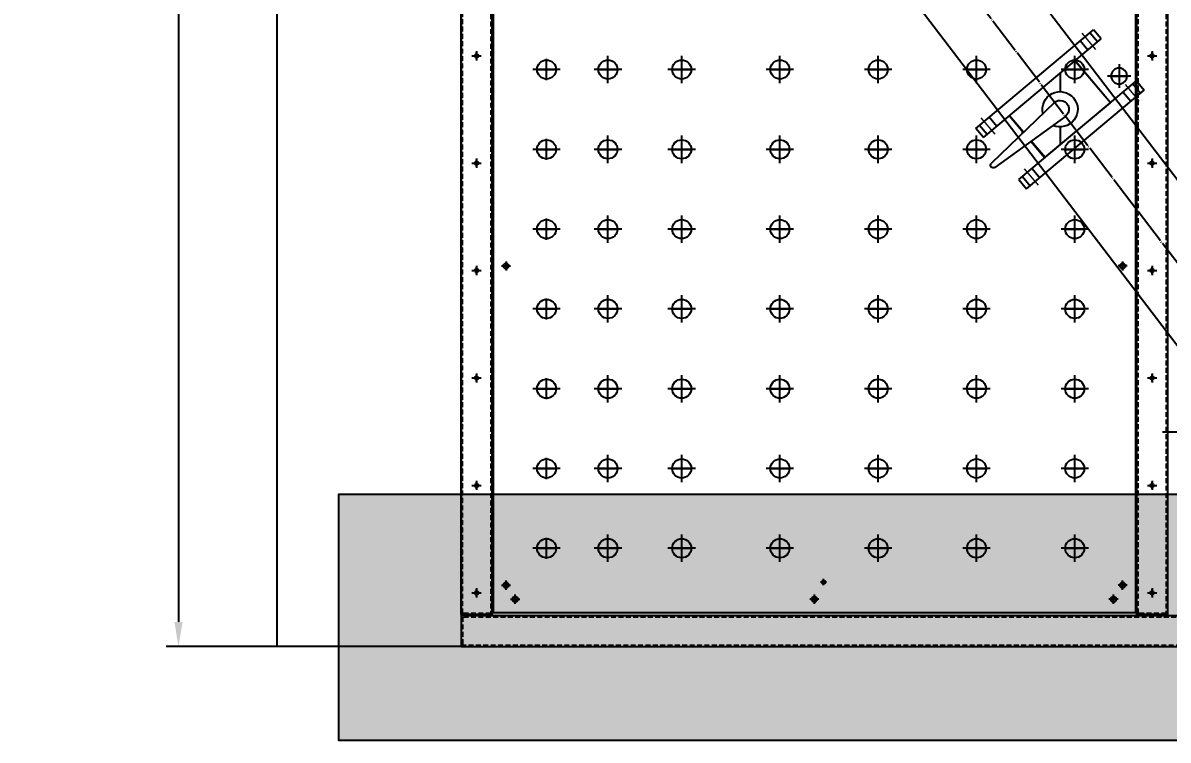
# Model space of a CAD drawing. Header units: millimetres. Extents: x 1038 to 21165, y 665 to 14898.
# Drawn here: x 2863 to 4727, y 10546 to 11714 of the extents above; entities that cross this region are included whole.
import ezdxf

# ---------------------------------------------------------------- set-up
doc = ezdxf.new("R2010")
doc.units = ezdxf.units.MM
for name, pattern in [('CEN', [62, 60, -1, 0, -1]), ('CENTER', [65, 60, -2, 1, -2]), ('HIDDEN', [3, 2, -1])]:
    doc.linetypes.add(name, pattern=pattern)
doc.layers.get('DEFPOINTS').update_dxf_attribs({"color": 140})
for name, color, linetype in [('00000. 건축마감', 253, 'Continuous'), ('2.위생-급수', 5, 'Continuous'), ('cen', 8, 'CEN'), ('CENTER', 1, 'CENTER'), ('숨은선', 5, 'HIDDEN')]:
    doc.layers.add(name, color=color, linetype=linetype)
doc.styles.get("Standard").update_dxf_attribs({"font": 'arial.ttf'})
doc.dimstyles.new('1.40', dxfattribs={"dimscale": 40, "dimtxt": 1, "dimasz": 1, "dimexe": 0.5, "dimexo": 0.5, "dimgap": 0.5, "dimtad": 1, "dimdec": 1, "dimzin": 9, "dimdsep": 46, "dimtxsty": 'Standard', "dimcen": 0, "dimclrd": 2, "dimclre": 2, "dimclrt": 3, "dimadec": 0, "dimazin": 0, "dimtfac": 1, "dimtdec": 1, "dimtmove": 1, "dimatfit": 3, "dimfxl": 1, "dimtolj": 1, "dimtzin": 0, "dimlwd": -1, "dimlwe": -1, "dimarcsym": 0})

# ---------------------------------------------------------------- blocks, each defined once
blk = doc.blocks.new('A$C386C60FC')
for p, q in [((1632, 50), (0, 50)), ((0, 50), (0, 0)), ((1632, 50), (1632, 0)), ((1632, 50), (1632, 0)), ((0, 0), (1632, 0))]:
    blk.add_line(p, q)
for centre in [(1177, 25), (1177, 25), (1177, 25), (1177, 25), (1177, 25), (1177, 25), (1177, 25), (1177, 25), (1177, 25), (1177, 25), (1177, 25), (1177, 25), (1177, 25), (1177, 25), (1177, 25), (1177, 25), (1177, 25), (1177, 25), (1177, 25), (1177, 25), (1177, 25), (1177, 25), (1177, 25), (1177, 25), (1352, 25), (1352, 25), (1352, 25), (1352, 25), (1352, 25), (1352, 25), (1352, 25), (1352, 25), (1352, 25), (1352, 25), (1352, 25), (1352, 25), (1527, 25), (1527, 25), (1527, 25), (1527, 25), (1527, 25), (1527, 25), (1527, 25), (1527, 25), (1527, 25), (1527, 25), (1527, 25), (1527, 25)]:
    blk.add_circle(centre, 3)
at = {"layer": 'CENTER'}
for p, q in [((1182.6, 25), (1171.3, 25)), ((1182.6, 25), (1171.3, 25)), ((1182.6, 25), (1171.3, 25)), ((1182.6, 25), (1171.3, 25)), ((1182.6, 25), (1171.3, 25)), ((1182.6, 25), (1171.3, 25)), ((1177, 30), (1177, 20)), ((1177, 30), (1177, 20)), ((1177, 30), (1177, 20)), ((1177, 30), (1177, 20)), ((1177, 30), (1177, 20)), ((1177, 30), (1177, 20)), ((1177, 30), (1177, 20)), ((1177, 30), (1177, 20)), ((1177, 30), (1177, 20)), ((1177, 30), (1177, 20)), ((1177, 30), (1177, 20)), ((1177, 30), (1177, 20)), ((1177, 30), (1177, 20)), ((1177, 30), (1177, 20)), ((1177, 30), (1177, 20)), ((1177, 30), (1177, 20)), ((1177, 30), (1177, 20)), ((1177, 30), (1177, 20)), ((1177, 30), (1177, 20)), ((1177, 30), (1177, 20)), ((1177, 30), (1177, 20)), ((1177, 30), (1177, 20)), ((1177, 30), (1177, 20)), ((1177, 30), (1177, 20)), ((1357.6, 25), (1346.3, 25)), ((1357.6, 25), (1346.3, 25)), ((1357.6, 25), (1346.3, 25)), ((1352, 30), (1352, 20)), ((1352, 30), (1352, 20)), ((1352, 30), (1352, 20)), ((1352, 30), (1352, 20)), ((1352, 30), (1352, 20)), ((1352, 30), (1352, 20)), ((1352, 30), (1352, 20)), ((1352, 30), (1352, 20)), ((1352, 30), (1352, 20)), ((1352, 30), (1352, 20)), ((1352, 30), (1352, 20)), ((1352, 30), (1352, 20)), ((1532.6, 25), (1521.3, 25)), ((1532.6, 25), (1521.3, 25)), ((1532.6, 25), (1521.3, 25)), ((1527, 30), (1527, 20)), ((1527, 30), (1527, 20)), ((1527, 30), (1527, 20)), ((1527, 30), (1527, 20)), ((1527, 30), (1527, 20)), ((1527, 30), (1527, 20)), ((1527, 30), (1527, 20)), ((1527, 30), (1527, 20)), ((1527, 30), (1527, 20)), ((1527, 30), (1527, 20)), ((1527, 30), (1527, 20)), ((1527, 30), (1527, 20))]:
    blk.add_line(p, q, dxfattribs=at)
at = {"layer": '숨은선', "ltscale": 4}
for p, q in [((1632, 48), (0, 48)), ((2, 48), (2, 2)), ((1630, 48), (1630, 2)), ((0, 2), (1632, 2))]:
    blk.add_line(p, q, dxfattribs=at)
blk = doc.blocks.new('A$C7F472D06')
for p, q in [((0, 1046), (2690, 1046)), ((2690, 1046), (2690, 0)), ((0, 0), (2690, 0))]:
    blk.add_line(p, q)
for centre, radius in [((2125, 1025), 4.5), ((2645, 1025), 4.5), ((2668, 1010), 4.5), ((1805, 947), 15.5), ((1935, 947), 15.5), ((2065, 947), 15.5), ((2195, 947), 15.5), ((2325, 947), 15.5), ((2455, 947), 15.5), ((2585, 947), 15.5), ((1805, 787), 15.5), ((1935, 787), 15.5), ((2065, 787), 15.5), ((2195, 787), 15.5), ((2325, 787), 15.5), ((2455, 787), 15.5), ((2585, 787), 15.5), ((1805, 627), 15.5), ((1935, 627), 15.5), ((2065, 627), 15.5), ((2195, 627), 15.5), ((2325, 627), 15.5), ((2455, 627), 15.5), ((2585, 627), 15.5), ((2640, 538), 3), ((2668, 523), 4.5), ((1805, 467), 15.5), ((1935, 467), 15.5), ((2065, 467), 15.5), ((2195, 467), 15.5), ((2325, 467), 15.5), ((2455, 467), 15.5), ((2585, 467), 15.5), ((1805, 307), 15.5), ((1935, 307), 15.5), ((2065, 307), 15.5), ((2195, 307), 15.5), ((2325, 307), 15.5), ((2455, 307), 15.5), ((2585, 307), 15.5), ((1805, 187), 15.5), ((1935, 187), 15.5), ((2065, 187), 15.5), ((2195, 187), 15.5), ((2325, 187), 15.5), ((2455, 187), 15.5), ((2585, 187), 15.5), ((1805, 87), 15.5), ((1935, 87), 15.5), ((2065, 87), 15.5), ((2195, 87), 15.5), ((2325, 87), 15.5), ((2455, 87), 15.5), ((2585, 87), 15.5), ((2668, 36), 4.5), ((2125, 21), 4.5), ((2645, 21), 4.5)]:
    blk.add_circle(centre, radius)
at = {"layer": 'CENTER'}
for p, q in [((2125, 1032.5), (2125, 1017.5)), ((2645, 1032.5), (2645, 1017.5)), ((2645, 1030.7), (2645, 1019.3)), ((2117.5, 1025), (2132.5, 1025)), ((2130.7, 1025), (2119.3, 1025)), ((2119.3, 1025), (2130.7, 1025)), ((2652.5, 1025), (2637.5, 1025)), ((2639.3, 1025), (2650.7, 1025)), ((2650.7, 1025), (2639.3, 1025)), ((2675.5, 1010), (2660.5, 1010)), ((2662.3, 1010), (2673.7, 1010)), ((2673.7, 1010), (2662.3, 1010)), ((2668, 1017.5), (2668, 1002.5)), ((1805, 969.3), (1805, 924.7)), ((1805, 929.8), (1805, 964.2)), ((1805, 964.2), (1805, 929.8)), ((1805, 929.8), (1805, 964.2)), ((1935, 969.3), (1935, 924.7)), ((1935, 929.8), (1935, 964.2)), ((1935, 964.2), (1935, 929.8)), ((1935, 929.8), (1935, 964.2)), ((2065, 969.3), (2065, 924.7)), ((2065, 929.8), (2065, 964.2)), ((2065, 964.2), (2065, 929.8)), ((2065, 929.8), (2065, 964.2)), ((2195, 969.3), (2195, 924.7)), ((2195, 929.8), (2195, 964.2)), ((2195, 964.2), (2195, 929.8)), ((2195, 929.8), (2195, 964.2)), ((2325, 969.3), (2325, 924.7)), ((2325, 929.8), (2325, 964.2)), ((2325, 964.2), (2325, 929.8)), ((2325, 929.8), (2325, 964.2)), ((2455, 969.3), (2455, 924.7)), ((2455, 929.8), (2455, 964.2)), ((2455, 964.2), (2455, 929.8)), ((2455, 929.8), (2455, 964.2)), ((2585, 969.3), (2585, 924.7)), ((2585, 929.8), (2585, 964.2)), ((2585, 964.2), (2585, 929.8)), ((2585, 929.8), (2585, 964.2)), ((1827.3, 947), (1782.7, 947)), ((1822.2, 947), (1787.8, 947)), ((1822.2, 947), (1787.8, 947)), ((1957.3, 947), (1912.7, 947)), ((1952.2, 947), (1917.8, 947)), ((1952.2, 947), (1917.8, 947)), ((2087.3, 947), (2042.7, 947)), ((2082.2, 947), (2047.8, 947)), ((2082.2, 947), (2047.8, 947)), ((2217.3, 947), (2172.7, 947)), ((2212.2, 947), (2177.8, 947)), ((2212.2, 947), (2177.8, 947)), ((2347.3, 947), (2302.7, 947)), ((2342.2, 947), (2307.8, 947)), ((2477.3, 947), (2432.7, 947)), ((2472.2, 947), (2437.8, 947)), ((2607.3, 947), (2562.7, 947)), ((2602.2, 947), (2567.8, 947)), ((1805, 809.3), (1805, 764.7)), ((1805, 769.8), (1805, 804.2)), ((1805, 804.2), (1805, 769.8)), ((1805, 769.8), (1805, 804.2)), ((1935, 809.3), (1935, 764.7)), ((1935, 769.8), (1935, 804.2)), ((1935, 804.2), (1935, 769.8)), ((1935, 769.8), (1935, 804.2)), ((2065, 809.3), (2065, 764.7)), ((2065, 769.8), (2065, 804.2)), ((2065, 804.2), (2065, 769.8)), ((2065, 769.8), (2065, 804.2)), ((2195, 809.3), (2195, 764.7)), ((2195, 769.8), (2195, 804.2)), ((2195, 804.2), (2195, 769.8)), ((2195, 769.8), (2195, 804.2)), ((2325, 809.3), (2325, 764.7)), ((2325, 769.8), (2325, 804.2)), ((2325, 804.2), (2325, 769.8)), ((2325, 769.8), (2325, 804.2)), ((2455, 809.3), (2455, 764.7)), ((2455, 769.8), (2455, 804.2)), ((2455, 804.2), (2455, 769.8)), ((2455, 769.8), (2455, 804.2)), ((2585, 809.3), (2585, 764.7)), ((2585, 769.8), (2585, 804.2)), ((2585, 804.2), (2585, 769.8)), ((2585, 769.8), (2585, 804.2)), ((1827.3, 787), (1782.7, 787)), ((1822.2, 787), (1787.8, 787)), ((1822.2, 787), (1787.8, 787)), ((1957.3, 787), (1912.7, 787)), ((1952.2, 787), (1917.8, 787)), ((1952.2, 787), (1917.8, 787)), ((2087.3, 787), (2042.7, 787)), ((2082.2, 787), (2047.8, 787)), ((2082.2, 787), (2047.8, 787)), ((2217.3, 787), (2172.7, 787)), ((2212.2, 787), (2177.8, 787)), ((2212.2, 787), (2177.8, 787)), ((2347.3, 787), (2302.7, 787)), ((2342.2, 787), (2307.8, 787)), ((2477.3, 787), (2432.7, 787)), ((2472.2, 787), (2437.8, 787)), ((2607.3, 787), (2562.7, 787)), ((2602.2, 787), (2567.8, 787)), ((1805, 649.3), (1805, 604.7)), ((1805, 609.8), (1805, 644.2)), ((1805, 644.2), (1805, 609.8)), ((1805, 609.8), (1805, 644.2)), ((1935, 649.3), (1935, 604.7)), ((1935, 609.8), (1935, 644.2)), ((1935, 644.2), (1935, 609.8)), ((1935, 609.8), (1935, 644.2)), ((2065, 649.3), (2065, 604.7)), ((2065, 609.8), (2065, 644.2)), ((2065, 644.2), (2065, 609.8)), ((2065, 609.8), (2065, 644.2)), ((2195, 649.3), (2195, 604.7)), ((2195, 609.8), (2195, 644.2)), ((2195, 644.2), (2195, 609.8)), ((2195, 609.8), (2195, 644.2)), ((2325, 649.3), (2325, 604.7)), ((2325, 609.8), (2325, 644.2)), ((2325, 644.2), (2325, 609.8)), ((2325, 609.8), (2325, 644.2)), ((2455, 649.3), (2455, 604.7)), ((2455, 609.8), (2455, 644.2)), ((2455, 644.2), (2455, 609.8)), ((2455, 609.8), (2455, 644.2)), ((2585, 649.3), (2585, 604.7)), ((2585, 609.8), (2585, 644.2)), ((2585, 644.2), (2585, 609.8)), ((2585, 609.8), (2585, 644.2)), ((1827.3, 627), (1782.7, 627)), ((1822.2, 627), (1787.8, 627)), ((1822.2, 627), (1787.8, 627)), ((1957.3, 627), (1912.7, 627)), ((1952.2, 627), (1917.8, 627)), ((1952.2, 627), (1917.8, 627)), ((2087.3, 627), (2042.7, 627)), ((2082.2, 627), (2047.8, 627)), ((2082.2, 627), (2047.8, 627)), ((2217.3, 627), (2172.7, 627)), ((2212.2, 627), (2177.8, 627)), ((2212.2, 627), (2177.8, 627)), ((2347.3, 627), (2302.7, 627)), ((2342.2, 627), (2307.8, 627)), ((2477.3, 627), (2432.7, 627)), ((2472.2, 627), (2437.8, 627)), ((2607.3, 627), (2562.7, 627)), ((2602.2, 627), (2567.8, 627)), ((2640, 543), (2640, 533)), ((2645, 538), (2635, 538)), ((2636.2, 538), (2643.8, 538)), ((2643.8, 538), (2636.2, 538)), ((2675.5, 523), (2660.5, 523)), ((2662.3, 523), (2673.7, 523)), ((2673.7, 523), (2662.3, 523)), ((2668, 530.5), (2668, 515.5)), ((1805, 489.3), (1805, 444.7)), ((1935, 489.3), (1935, 444.7)), ((2065, 489.3), (2065, 444.7)), ((2195, 489.3), (2195, 444.7)), ((2325, 489.3), (2325, 444.7)), ((2455, 489.3), (2455, 444.7)), ((2585, 489.3), (2585, 444.7)), ((1827.3, 467), (1782.7, 467)), ((1822.2, 467), (1787.8, 467)), ((1822.2, 467), (1787.8, 467)), ((1805, 449.8), (1805, 484.2)), ((1805, 484.2), (1805, 449.8)), ((1805, 449.8), (1805, 484.2)), ((1957.3, 467), (1912.7, 467)), ((1952.2, 467), (1917.8, 467)), ((1952.2, 467), (1917.8, 467)), ((1935, 449.8), (1935, 484.2)), ((1935, 484.2), (1935, 449.8)), ((1935, 449.8), (1935, 484.2)), ((2087.3, 467), (2042.7, 467)), ((2082.2, 467), (2047.8, 467)), ((2082.2, 467), (2047.8, 467)), ((2065, 449.8), (2065, 484.2)), ((2065, 484.2), (2065, 449.8)), ((2065, 449.8), (2065, 484.2)), ((2217.3, 467), (2172.7, 467)), ((2212.2, 467), (2177.8, 467)), ((2212.2, 467), (2177.8, 467)), ((2195, 449.8), (2195, 484.2)), ((2195, 484.2), (2195, 449.8)), ((2195, 449.8), (2195, 484.2)), ((2347.3, 467), (2302.7, 467)), ((2342.2, 467), (2307.8, 467)), ((2325, 449.8), (2325, 484.2)), ((2325, 484.2), (2325, 449.8)), ((2325, 449.8), (2325, 484.2)), ((2477.3, 467), (2432.7, 467)), ((2472.2, 467), (2437.8, 467)), ((2455, 449.8), (2455, 484.2)), ((2455, 484.2), (2455, 449.8)), ((2455, 449.8), (2455, 484.2)), ((2607.3, 467), (2562.7, 467)), ((2602.2, 467), (2567.8, 467)), ((2585, 449.8), (2585, 484.2)), ((2585, 484.2), (2585, 449.8)), ((2585, 449.8), (2585, 484.2)), ((1805, 329.3), (1805, 284.7)), ((1805, 289.8), (1805, 324.2)), ((1805, 324.2), (1805, 289.8)), ((1805, 289.8), (1805, 324.2)), ((1935, 329.3), (1935, 284.7)), ((1935, 289.8), (1935, 324.2)), ((1935, 324.2), (1935, 289.8)), ((1935, 289.8), (1935, 324.2)), ((2065, 329.3), (2065, 284.7)), ((2065, 289.8), (2065, 324.2)), ((2065, 324.2), (2065, 289.8)), ((2065, 289.8), (2065, 324.2)), ((2195, 329.3), (2195, 284.7)), ((2195, 289.8), (2195, 324.2)), ((2195, 324.2), (2195, 289.8)), ((2195, 289.8), (2195, 324.2)), ((2325, 329.3), (2325, 284.7)), ((2325, 289.8), (2325, 324.2)), ((2325, 324.2), (2325, 289.8)), ((2325, 289.8), (2325, 324.2)), ((2455, 329.3), (2455, 284.7)), ((2455, 289.8), (2455, 324.2)), ((2455, 324.2), (2455, 289.8)), ((2455, 289.8), (2455, 324.2)), ((2585, 329.3), (2585, 284.7)), ((2585, 289.8), (2585, 324.2)), ((2585, 324.2), (2585, 289.8)), ((2585, 289.8), (2585, 324.2)), ((1827.3, 307), (1782.7, 307)), ((1822.2, 307), (1787.8, 307)), ((1822.2, 307), (1787.8, 307)), ((1957.3, 307), (1912.7, 307)), ((1952.2, 307), (1917.8, 307)), ((1952.2, 307), (1917.8, 307)), ((2087.3, 307), (2042.7, 307)), ((2082.2, 307), (2047.8, 307)), ((2082.2, 307), (2047.8, 307)), ((2217.3, 307), (2172.7, 307)), ((2212.2, 307), (2177.8, 307)), ((2212.2, 307), (2177.8, 307)), ((2347.3, 307), (2302.7, 307)), ((2342.2, 307), (2307.8, 307)), ((2477.3, 307), (2432.7, 307)), ((2472.2, 307), (2437.8, 307)), ((2607.3, 307), (2562.7, 307)), ((2602.2, 307), (2567.8, 307)), ((1805, 209.3), (1805, 164.7)), ((1935, 209.3), (1935, 164.7)), ((2065, 209.3), (2065, 164.7)), ((2195, 209.3), (2195, 164.7)), ((2325, 209.3), (2325, 164.7)), ((2455, 209.3), (2455, 164.7)), ((2585, 209.3), (2585, 164.7)), ((1827.3, 187), (1782.7, 187)), ((1822.2, 187), (1787.8, 187)), ((1822.2, 187), (1787.8, 187)), ((1805, 169.8), (1805, 204.2)), ((1805, 204.2), (1805, 169.8)), ((1805, 169.8), (1805, 204.2)), ((1957.3, 187), (1912.7, 187)), ((1952.2, 187), (1917.8, 187)), ((1952.2, 187), (1917.8, 187)), ((1935, 169.8), (1935, 204.2)), ((1935, 204.2), (1935, 169.8)), ((1935, 169.8), (1935, 204.2)), ((2087.3, 187), (2042.7, 187)), ((2082.2, 187), (2047.8, 187)), ((2082.2, 187), (2047.8, 187)), ((2065, 169.8), (2065, 204.2)), ((2065, 204.2), (2065, 169.8)), ((2065, 169.8), (2065, 204.2)), ((2217.3, 187), (2172.7, 187)), ((2212.2, 187), (2177.8, 187)), ((2212.2, 187), (2177.8, 187)), ((2195, 169.8), (2195, 204.2)), ((2195, 204.2), (2195, 169.8)), ((2195, 169.8), (2195, 204.2)), ((2347.3, 187), (2302.7, 187)), ((2342.2, 187), (2307.8, 187)), ((2325, 169.8), (2325, 204.2)), ((2325, 204.2), (2325, 169.8)), ((2325, 169.8), (2325, 204.2)), ((2477.3, 187), (2432.7, 187)), ((2472.2, 187), (2437.8, 187)), ((2455, 169.8), (2455, 204.2)), ((2455, 204.2), (2455, 169.8)), ((2455, 169.8), (2455, 204.2)), ((2607.3, 187), (2562.7, 187)), ((2602.2, 187), (2567.8, 187)), ((2585, 169.8), (2585, 204.2)), ((2585, 204.2), (2585, 169.8)), ((2585, 169.8), (2585, 204.2)), ((1805, 109.3), (1805, 64.7)), ((1805, 69.8), (1805, 104.2)), ((1805, 104.2), (1805, 69.8)), ((1805, 69.8), (1805, 104.2)), ((1935, 109.3), (1935, 64.7)), ((1935, 69.8), (1935, 104.2)), ((1935, 104.2), (1935, 69.8)), ((1935, 69.8), (1935, 104.2)), ((2065, 109.3), (2065, 64.7)), ((2065, 69.8), (2065, 104.2)), ((2065, 104.2), (2065, 69.8)), ((2065, 69.8), (2065, 104.2)), ((2195, 109.3), (2195, 64.7)), ((2195, 69.8), (2195, 104.2)), ((2195, 104.2), (2195, 69.8)), ((2195, 69.8), (2195, 104.2)), ((2325, 109.3), (2325, 64.7)), ((2325, 69.8), (2325, 104.2)), ((2325, 104.2), (2325, 69.8)), ((2325, 69.8), (2325, 104.2)), ((2455, 109.3), (2455, 64.7)), ((2455, 69.8), (2455, 104.2)), ((2455, 104.2), (2455, 69.8)), ((2455, 69.8), (2455, 104.2)), ((2585, 109.3), (2585, 64.7)), ((2585, 69.8), (2585, 104.2)), ((2585, 104.2), (2585, 69.8)), ((2585, 69.8), (2585, 104.2)), ((1822.2, 87), (1787.8, 87)), ((1952.2, 87), (1917.8, 87)), ((2082.2, 87), (2047.8, 87)), ((2212.2, 87), (2177.8, 87)), ((2342.2, 87), (2307.8, 87)), ((2472.2, 87), (2437.8, 87)), ((2602.2, 87), (2567.8, 87)), ((2668, 28.5), (2668, 43.5)), ((2117.5, 21), (2132.5, 21)), ((2130.7, 21), (2119.3, 21)), ((2119.3, 21), (2130.7, 21)), ((2125, 13.5), (2125, 28.5)), ((2652.5, 21), (2637.5, 21)), ((2639.3, 21), (2650.7, 21)), ((2650.7, 21), (2639.3, 21)), ((2645, 13.5), (2645, 28.5)), ((2645, 15.3), (2645, 26.7)), ((2675.5, 36), (2660.5, 36)), ((2662.3, 36), (2673.7, 36)), ((2673.7, 36), (2662.3, 36))]:
    blk.add_line(p, q, dxfattribs=at)
blk = doc.blocks.new('A$C0D2A4811')
for p, q in [((0, 50), (2696, 50)), ((2696, 50), (2696, 0)), ((2696, 0), (0, 0))]:
    blk.add_line(p, q)
for centre in [(1785.5, 25), (1960.5, 25), (2135.5, 25), (2310.5, 25), (2485.5, 25), (2660.5, 25)]:
    blk.add_circle(centre, 3)
at = {"layer": 'CENTER'}
for p, q in [((1778, 25), (1793, 25)), ((1791.2, 25), (1779.8, 25)), ((1779.8, 25), (1791.2, 25)), ((1785.5, 17.5), (1785.5, 32.5)), ((1785.5, 19.3), (1785.5, 30.7)), ((1953, 25), (1968, 25)), ((1966.2, 25), (1954.8, 25)), ((1954.8, 25), (1966.2, 25)), ((1960.5, 17.5), (1960.5, 32.5)), ((1960.5, 19.3), (1960.5, 30.7)), ((2128, 25), (2143, 25)), ((2141.2, 25), (2129.8, 25)), ((2129.8, 25), (2141.2, 25)), ((2135.5, 17.5), (2135.5, 32.5)), ((2135.5, 19.3), (2135.5, 30.7)), ((2303, 25), (2318, 25)), ((2316.2, 25), (2304.8, 25)), ((2304.8, 25), (2316.2, 25)), ((2310.5, 17.5), (2310.5, 32.5)), ((2310.5, 19.3), (2310.5, 30.7)), ((2478, 25), (2493, 25)), ((2491.2, 25), (2479.8, 25)), ((2479.8, 25), (2491.2, 25)), ((2485.5, 17.5), (2485.5, 32.5)), ((2485.5, 19.3), (2485.5, 30.7)), ((2653, 25), (2668, 25)), ((2666.2, 25), (2654.8, 25)), ((2654.8, 25), (2666.2, 25)), ((2660.5, 17.5), (2660.5, 32.5)), ((2660.5, 19.3), (2660.5, 30.7))]:
    blk.add_line(p, q, dxfattribs=at)
at = {"layer": '숨은선', "ltscale": 4}
for p, q in [((2, 48), (2694, 48)), ((2694, 48), (2694, 2)), ((2694, 2), (2, 2))]:
    blk.add_line(p, q, dxfattribs=at)
blk = doc.blocks.new('A$C7D0C469F')
for p, q in [((0, 50), (2696, 50)), ((2696, 50), (2696, 0)), ((2696, 0), (0, 0))]:
    blk.add_line(p, q)
for centre in [(1785.5, 25), (1960.5, 25), (2135.5, 25), (2310.5, 25), (2485.5, 25), (2660.5, 25)]:
    blk.add_circle(centre, 3)
at = {"layer": 'CENTER'}
for p, q in [((1778, 25), (1793, 25)), ((1791.2, 25), (1779.8, 25)), ((1779.8, 25), (1791.2, 25)), ((1785.5, 17.5), (1785.5, 32.5)), ((1785.5, 19.3), (1785.5, 30.7)), ((1953, 25), (1968, 25)), ((1966.2, 25), (1954.8, 25)), ((1954.8, 25), (1966.2, 25)), ((1960.5, 17.5), (1960.5, 32.5)), ((1960.5, 19.3), (1960.5, 30.7)), ((2128, 25), (2143, 25)), ((2141.2, 25), (2129.8, 25)), ((2129.8, 25), (2141.2, 25)), ((2135.5, 17.5), (2135.5, 32.5)), ((2135.5, 19.3), (2135.5, 30.7)), ((2303, 25), (2318, 25)), ((2316.2, 25), (2304.8, 25)), ((2304.8, 25), (2316.2, 25)), ((2310.5, 17.5), (2310.5, 32.5)), ((2310.5, 19.3), (2310.5, 30.7)), ((2478, 25), (2493, 25)), ((2491.2, 25), (2479.8, 25)), ((2479.8, 25), (2491.2, 25)), ((2485.5, 17.5), (2485.5, 32.5)), ((2485.5, 19.3), (2485.5, 30.7)), ((2653, 25), (2668, 25)), ((2666.2, 25), (2654.8, 25)), ((2654.8, 25), (2666.2, 25)), ((2660.5, 17.5), (2660.5, 32.5)), ((2660.5, 19.3), (2660.5, 30.7))]:
    blk.add_line(p, q, dxfattribs=at)
at = {"layer": '숨은선', "ltscale": 4}
for p, q in [((2, 48), (2694, 48)), ((2694, 48), (2694, 2)), ((2694, 2), (2, 2))]:
    blk.add_line(p, q, dxfattribs=at)
blk = doc.blocks.new('A$C336959C1')
for centre, radius in [((140, 140), 140), ((140, 260), 11.5), ((55.1, 224.9), 11.5), ((224.9, 224.9), 11.5), ((140, 140), 82.6), ((20, 140), 11.5), ((260, 140), 11.5), ((55.1, 55.1), 11.5), ((224.9, 55.1), 11.5), ((140, 20), 11.5)]:
    blk.add_circle(centre, radius)
at = {"layer": 'CENTER', "ltscale": 2}
blk.add_circle((140, 140), 120, dxfattribs=at)
blk = doc.blocks.new('A$C777017E0')
at = {"color": 1}
for p, q in [((232.9, 465.8), (232.9, 0)), ((0, 232.9), (465.8, 232.9))]:
    blk.add_line(p, q, dxfattribs=at)
at = {"color": 7}
blk.add_blockref('A$C336959C1', (92.9, 92.9), dxfattribs=at)
blk = doc.blocks.new('A$C5BD16326')
at = {"color": 7}
for p, q in [((99.3, 918.9), (1129.3, 133.6)), ((0, 788.7), (1034.4, 0)), ((644.7, 485.3), (576.3, 542.7)), ((513.4, 413), (486.4, 435.6)), ((554.8, 378.2), (527.9, 400.8))]:
    blk.add_line(p, q, dxfattribs=at)
for p, q in [((436, 406), (596.6, 597.5)), ((436, 406), (596.6, 597.5)), ((611.7, 584.9), (596.6, 597.5)), ((611.7, 584.9), (596.6, 597.5)), ((451, 393.4), (611.7, 584.9)), ((451, 393.4), (611.7, 584.9)), ((606.8, 579.1), (591.8, 591.7)), ((606.8, 579.1), (591.8, 591.7)), ((593.6, 563.4), (578.6, 576)), ((593.6, 563.4), (578.6, 576)), ((486.7, 435.9), (576, 542.4)), ((486.7, 435.9), (576, 542.4)), ((486.7, 435.9), (576, 542.4)), ((486.7, 435.9), (576, 542.4)), ((576.2, 542.6), (644.2, 484.7)), ((576.2, 542.6), (644.2, 484.7)), ((519.4, 336), (680.1, 527.5)), ((519.4, 336), (680.1, 527.5)), ((680.1, 527.5), (695.1, 514.9)), ((680.1, 527.5), (695.1, 514.9)), ((534.4, 323.4), (695.1, 514.9)), ((534.4, 323.4), (695.1, 514.9)), ((662, 506), (677.1, 493.3)), ((662, 506), (677.1, 493.3)), ((675.2, 521.7), (690.3, 509.1)), ((675.2, 521.7), (690.3, 509.1)), ((554.5, 469.8), (470.7, 354.1)), ((554.5, 469.8), (470.7, 354.1)), ((576.6, 451.2), (477.3, 348.6)), ((576.6, 451.2), (477.3, 348.6)), ((536.8, 460.5), (507.3, 460.5)), ((623.8, 460.5), (594.3, 460.5)), ((486.9, 436.2), (513.7, 413.4)), ((486.9, 436.2), (513.7, 413.4)), ((455.9, 399.2), (440.8, 411.8)), ((455.9, 399.2), (440.8, 411.8)), ((469.1, 414.9), (454, 427.6)), ((469.1, 414.9), (454, 427.6)), ((451, 393.4), (436, 406)), ((451, 393.4), (436, 406)), ((528.1, 401.1), (554.9, 378.3)), ((528.1, 401.1), (554.9, 378.3)), ((537.5, 357.6), (552.5, 344.9)), ((537.5, 357.6), (552.5, 344.9)), ((519.4, 336), (534.4, 323.4)), ((519.4, 336), (534.4, 323.4)), ((524.3, 341.8), (539.3, 329.2)), ((524.3, 341.8), (539.3, 329.2))]:
    blk.add_line(p, q)
blk.add_circle((619.7, 556.6), 12.9)
for centre, radius, start, end in [((565.5, 460.5), 28.7, 256.0539, 203.9461), ((565.5, 460.5), 28.7, 256.0539, 203.9461), ((565.5, 460.5), 14.4, 315.9078, 144.0922), ((565.5, 460.5), 14.4, 315.9078, 144.0922), ((474.2, 351.6), 4.3, 144.0922, 315.9078), ((474.2, 351.6), 4.3, 144.0922, 315.9078)]:
    blk.add_arc(centre, radius, start, end)
at = {"layer": 'cen', "linetype": 'CENTER', "lineweight": 5, "ltscale": 20}
for p, q in [((606.1, 566.3), (579.3, 588.8)), ((606.1, 566.3), (579.3, 588.8)), ((662.7, 518.8), (689.5, 496.3)), ((662.7, 518.8), (689.5, 496.3)), ((468.3, 402.2), (441.6, 424.6)), ((468.3, 402.2), (441.6, 424.6)), ((525, 354.6), (551.8, 332.1)), ((525, 354.6), (551.8, 332.1))]:
    blk.add_line(p, q, dxfattribs=at)
at = {"layer": 'CENTER'}
for p, q in [((40.9, 860.5), (1090.2, 60.4)), ((619.7, 575.7), (619.7, 537.5)), ((619.7, 541.9), (619.7, 571.3)), ((619.7, 571.3), (619.7, 541.9)), ((619.7, 541.9), (619.7, 571.3)), ((638.8, 556.6), (600.5, 556.6)), ((634.4, 556.6), (604.9, 556.6))]:
    blk.add_line(p, q, dxfattribs=at)
at = {"layer": '숨은선', "ltscale": 4}
blk.add_line((526.7, 399.6), (529.4, 399.6), dxfattribs=at)
blk = doc.blocks.new('*D77')
at = {"color": 2, "transparency": 16777216}
for p, q in [((3556.2, 13498.3), (3095.9, 13498.3)), ((3115.9, 13458.3), (3115.9, 10738.3)), ((3556.2, 10698.3), (3095.9, 10698.3))]:
    blk.add_line(p, q, dxfattribs=at)
for points in [[(3109.3, 13458.3), (3122.6, 13458.3), (3115.9, 13498.3)], [(3109.3, 10738.3), (3122.6, 10738.3), (3115.9, 10698.3)]]:
    blk.add_solid(points, dxfattribs=at)
at = {"layer": 'DEFPOINTS', "color": 0, "transparency": 16777216}
for p in [(3576.2, 13498.3), (3115.9, 10698.3), (3576.2, 10698.3)]:
    blk.add_point(p, dxfattribs=at)
at = {"color": 3, "transparency": 16777216, "insert": (2993.8, 12098.3), "char_height": 200, "attachment_point": 5, "rotation": 90}
blk.add_mtext('\\A1;2800', dxfattribs=at)
blk = doc.blocks.new('_DotSmall')
at = {"color": 0, "linetype": 'ByBlock', "const_width": 0.5}
blk.add_lwpolyline([(-0.0625, 0, 1), (0.0625, 0, 1)], format="xyb", close=True, dxfattribs=at)

msp = doc.modelspace()

# ---------------------------------------------------------------- hatches: boundary and pattern name
h = msp.add_hatch()
h.set_pattern_fill('AR-CONC', color=8)
h.set_pattern_definition([(50, (-45017.12, 5445.23), (182.18467, -15.9391), [19.05, -209.55]), (355, (-45017.12, 5445.23), (-35.2434, 191.05685), [15.24, -167.6406]), (100.45144, (-45001.94, 5443.9), (146.94125, 175.11775), [16.19, -178.09024]), (46.1842, (-45017.12, 5496.03), (271.079, -42.0423), [28.575, -314.325]), (96.63556, (-44994.53, 5492.52), (237.4041, 247.4261), [24.285, -267.1356]), (351.18415, (-45017.12, 5496.03), (237.4041, 247.4261), [22.86, -251.4597]), (21, (-44991.72, 5483.33), (151.6144, -102.2652), [19.05, -209.55]), (326, (-44991.72, 5483.33), (61.802, 184.18797), [15.24, -167.64]), (71.45144, (-44979.08, 5474.8), (213.4164, 81.92277), [16.19, -178.08994]), (37.5, (-45017.12, 5445.227), (3.0886, 84.55504), [0, -165.608, 0, -170.18, 0, -168.275]), (7.5, (-45017.12, 5445.23), (66.81966, 100.18057), [0, -97.028, 0, -161.798, 0, -64.135]), (327.5, (-45073.76, 5445.23), (135.590595, -5.72874), [0, -63.5, 0, -198.12, 0, -262.89]), (317.5, (-45099.16, 5445.23), (148.12918, 25.4265), [0, -82.55, 0, -131.572, 0, -186.69])])
h.paths.add_polyline_path([(9376.24, 10945.81), (3376.24, 10945.81), (3376.24, 10545.81), (9376.24, 10545.81)])

# ---------------------------------------------------------------- linework, layer by layer
at = {"layer": '00000. 건축마감'}
msp.add_lwpolyline([(9376.24, 10945.81), (3376.24, 10945.81), (3376.24, 10545.81), (9376.24, 10545.81)], close=True, dxfattribs=at)
at = {"layer": '2.위생-급수', "color": 4}
msp.add_lwpolyline([(3561.24, 10698.31), (3276.59, 10698.31), (3276.59, 13498.31), (3576.24, 13498.31), (3576.24, 10700.31), (3576.24, 10698.31)], close=True, dxfattribs=at)

# ---------------------------------------------------------------- block references
at = {"color": 7, "rotation": 270}
for name, p in [('A$C7D0C469F', (3576.24, 13446.31)), ('A$C0D2A4811', (4676.24, 13446.31)), ('A$C7F472D06', (3628.24, 13443.31))]:
    msp.add_blockref(name, p, dxfattribs=at)
at = {"color": 7, "xscale": -1, "rotation": 270}
msp.add_blockref('A$C5BD16326', (4090.81, 11008.08), dxfattribs=at)
at = {"color": 7}
for name, p in [('A$C777017E0', (4718.31, 10815.38)), ('A$C386C60FC', (3576.24, 10698.31))]:
    msp.add_blockref(name, p, dxfattribs=at)

# ---------------------------------------------------------------- dimensions: what is measured, and where the dimension line sits
dim = msp.add_linear_dim(base=(3115.94, 10698.31), p1=(3576.24, 13498.31), p2=(3576.24, 10698.31), angle=90, dimstyle='1.40', override={"dimtxt": 5, "dimblk1": 'DotSmall', "dimfxl": 1.25}, dxfattribs=at)
dim.commit()
dim.dimension.update_dxf_attribs({"geometry": '*D77', "text_midpoint": (2993.83, 12098.31)})

doc.saveas('drawing.dxf')
